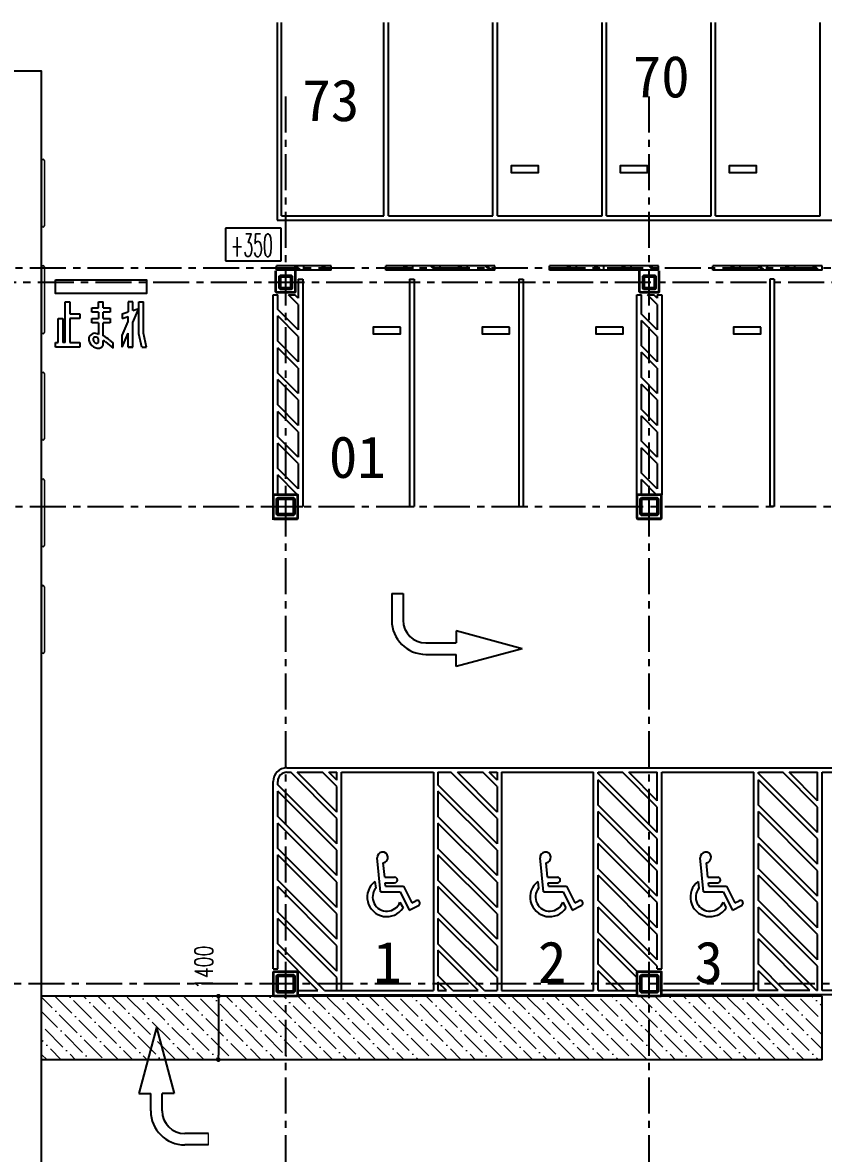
# Model space of a CAD drawing. Extents: x -5463 to 81197, y 1815 to 51771.
# Drawn here: x 23964 to 41582, y 26864 to 51750 of the extents above; entities that cross this region are included whole.
import ezdxf

# ---------------------------------------------------------------- set-up
doc = ezdxf.new("R2010")
doc.units = 0
doc.header["$LTSCALE"] = 12.7
doc.header["$MEASUREMENT"] = 0
doc.header["$PDMODE"] = 1
doc.header["$PDSIZE"] = -2
doc.linetypes.add('CENTER', pattern=[2, 1.25, -0.25, 0.25, -0.25])
doc.layers.get('0').update_dxf_attribs({"linetype": 'CONTINUOUS'})
doc.layers.get('DEFPOINTS').update_dxf_attribs({"color": 1, "linetype": 'CONTINUOUS'})
for name, color, linetype in [('0-1', 7, 'CONTINUOUS'), ('2-3', 7, 'CONTINUOUS'), ('20_チェッカー', 1, 'CONTINUOUS'), ('92 設備記述', 3, 'CONTINUOUS'), ('A_寸法', 9, 'CONTINUOUS'), ('A_建築（下図）', 8, 'CONTINUOUS'), ('A_通り芯', 8, 'CENTER'), ('歩行者通路', 1, 'CONTINUOUS')]:
    doc.layers.add(name, color=color, linetype=linetype)
doc.layers.add('改修範囲', color=1, linetype='CONTINUOUS', lineweight=9, true_color=0xff0000)
doc.styles.add('Dim', font='simplex.shx', dxfattribs={"width": 0.7, "bigfont": 'extfont2.shx'})
doc.styles.get("Standard").update_dxf_attribs({"font": 'txt', "bigfont": 'BIGFONT.SHX'})
doc.styles.add('ゴシック', font='MS Gothic.ttf', dxfattribs={"height": 4})
doc.dimstyles.new('1-200', dxfattribs={"dimscale": 200, "dimtxt": 3, "dimasz": 1, "dimexe": 1, "dimexo": 1, "dimgap": 1, "dimtad": 1, "dimdec": 0, "dimtxsty": 'Dim', "dimblk": 'DOT', "dimcen": 2.5, "dimadec": 0, "dimazin": 0, "dimtfac": 1, "dimtdec": 0, "dimtix": 1, "dimtmove": 2, "dimatfit": 3, "dimldrblk": '引出線', "dimfxl": 1, "dimlwd": -1, "dimlwe": -1, "dimarcsym": 0})

# ---------------------------------------------------------------- blocks, each defined once
blk = doc.blocks.new('_Dot')
at = {"color": 0, "linetype": 'ByBlock', "lineweight": -2}
blk.add_line((-0.5, 0), (-1, 0), dxfattribs=at)
at = {"color": 0, "linetype": 'ByBlock', "const_width": 0.5}
blk.add_lwpolyline([(-0.25, 0, 1), (0.25, 0, 1)], format="xyb", close=True, dxfattribs=at)
blk = doc.blocks.new('*D28')
at = {"layer": 'A_寸法', "color": 0, "transparency": 16777216}
for p, q in [((29270, 30325), (28271, 30325)), ((28271, 30225), (28271, 29025)), ((29270, 28925), (28271, 28925))]:
    blk.add_line(p, q, dxfattribs=at)
at = {"layer": 'DEFPOINTS', "color": 0, "transparency": 16777216}
for p in [(29270, 30325), (28271, 28925), (29270, 28925)]:
    blk.add_point(p, dxfattribs=at)
at = {"layer": 'A_寸法', "color": 0, "transparency": 16777216, "xscale": 100, "yscale": 100, "zscale": 100}
for p, rotation in [((28271, 30325), 90), ((28271, 28925), 270)]:
    blk.add_blockref('_Dot', p, dxfattribs=dict(at, rotation=rotation))
at = {"layer": 'A_寸法', "color": 0, "transparency": 16777216, "insert": (27951, 30957), "char_height": 400, "attachment_point": 5, "rotation": 90, "style": 'Dim'}
blk.add_mtext('1400', dxfattribs=at)
blk = doc.blocks.new('引出線')
at = {"color": 0, "linetype": 'ByBlock'}
for points in [[(0, 0), (-1.96, -0.4)], [(-1, 0), (0, 0)]]:
    blk.add_lwpolyline(points, dxfattribs=at)

msp = doc.modelspace()

# ---------------------------------------------------------------- hatches: boundary and pattern name
at = {"layer": '改修範囲', "transparency": 33554687}
h = msp.add_hatch(color=8, dxfattribs=at)
h.dxf.hatch_style = 1
h.paths.add_polyline_path([(24442.9, 48717.5, 1), (24382.9, 48717.5), (24382.9, 47277.5, 1), (24442.9, 47277.5)])
h = msp.add_hatch(color=8, dxfattribs=at)
h.dxf.hatch_style = 1
h.paths.add_polyline_path([(24442.9, 46372, 1), (24382.9, 46372), (24382.9, 44932, 1), (24442.9, 44932)])
h = msp.add_hatch(color=8, dxfattribs=at)
h.dxf.hatch_style = 1
h.paths.add_polyline_path([(24442.9, 44026.5, 1), (24382.9, 44026.5), (24382.9, 42586.5, 1), (24442.9, 42586.5)])
h = msp.add_hatch(color=8, dxfattribs=at)
h.dxf.hatch_style = 1
h.paths.add_polyline_path([(24442.9, 41681.1, 1), (24382.9, 41681.1), (24382.9, 40241.1, 1), (24442.9, 40241.1)])
h = msp.add_hatch(color=8, dxfattribs=at)
h.dxf.hatch_style = 1
h.paths.add_polyline_path([(24442.9, 39335.6, 1), (24382.9, 39335.6), (24382.9, 37895.6, 1), (24442.9, 37895.6)])
h = msp.add_hatch(dxfattribs=at)
h.set_pattern_fill('ANSI36', color=8, scale=70, angle=90)
h.set_pattern_definition([(135, (-40841.1, -18884.76), (-432.17483, 117.86586), [555.625, -111.125, 0, -111.125])])
h.paths.add_polyline_path([(41552.9, 28924.9), (41552.9, 30324.9), (24382.9, 30324.9), (24382.9, 28924.9)])

# ---------------------------------------------------------------- linework, layer by layer
at = {"layer": '0-1', "color": 8, "linetype": 'Continuous'}
for p, q in [((29561.5, 51749.6), (29561.5, 47399.8)), ((29661.5, 47499.8), (29661.5, 51749.6)), ((31911.5, 47499.8), (31911.5, 51749.6)), ((32011.5, 47499.8), (32011.5, 51749.6)), ((34311.5, 47499.9), (34311.5, 51749.6)), ((34411.5, 47499.9), (34411.5, 51749.6)), ((36711.5, 47499.9), (36711.5, 51749.6)), ((36811.5, 47499.9), (36811.5, 51749.6)), ((39111.5, 47499.9), (39111.5, 51749.6)), ((39211.5, 47499.9), (39211.5, 51749.6)), ((41511.5, 47499.9), (41511.5, 51749.6)), ((29561.5, 47399.9), (63161.5, 47399.9)), ((29661.5, 47499.9), (31911.5, 47499.9)), ((32011.5, 47499.9), (34311.5, 47499.9)), ((34411.5, 47499.9), (36711.5, 47499.9)), ((36811.5, 47499.9), (39111.5, 47499.9)), ((39211.5, 47499.9), (41511.5, 47499.9)), ((29654, 47229.1), (28427.5, 47229.1)), ((28427.5, 47229.1), (28427.5, 46509.1)), ((29654, 46509.1), (29654, 47229.1)), ((28427.5, 46509.1), (29654, 46509.1))]:
    msp.add_line(p, q, dxfattribs=at)
for points in [[(34711.5, 48449.9), (35311.5, 48449.9), (35311.5, 48599.9), (34711.5, 48599.9), (34711.5, 48449.9), (34711.5, 48449.9)], [(37111.5, 48449.9), (37711.5, 48449.9), (37711.5, 48599.9), (37111.5, 48599.9), (37111.5, 48449.9), (37111.5, 48449.9)], [(39511.5, 48449.9), (40111.5, 48449.9), (40111.5, 48599.9), (39511.5, 48599.9), (39511.5, 48449.9), (39511.5, 48449.9)]]:
    msp.add_lwpolyline(points, close=True, dxfattribs=at)
at = {"layer": '2-3', "color": 8, "linetype": 'Continuous'}
for p, q in [((24903.3, 44707.4), (24903.3, 45607.4)), ((24903.3, 45607.4), (25003.3, 45607.4)), ((25003.3, 45607.4), (25003.3, 45340.7)), ((25636.6, 45607.4), (25736.6, 45607.4)), ((25636.6, 45474.1), (25636.6, 45607.4)), ((25736.6, 45474.1), (25736.6, 45607.4)), ((26386.6, 45607.4), (26286.6, 45607.4)), ((26286.6, 45607.4), (26286.6, 45384.4)), ((26386.6, 45417.1), (26386.6, 45607.4)), ((26520, 44902.1), (26520, 45607.4)), ((26520, 45607.4), (26620, 45607.4)), ((26620, 44912.9), (26620, 45607.4)), ((25003.3, 45340.7), (25220, 45340.7)), ((25003.3, 45340.7), (25220, 45340.7)), ((25220, 45340.7), (25220, 45240.8)), ((25486.6, 45474.1), (25636.6, 45474.1)), ((25486.6, 45374.1), (25486.6, 45474.1)), ((25636.6, 45374.1), (25486.6, 45374.1)), ((25636.6, 45374.1), (25636.6, 45240.7)), ((25736.6, 45474.1), (25886.6, 45474.1)), ((25736.6, 45474.1), (25886.6, 45474.1)), ((25886.6, 45374.1), (25736.6, 45374.1)), ((25736.6, 45240.7), (25736.6, 45374.1)), ((25886.6, 45474.1), (25886.6, 45374.1)), ((26153.3, 45340.7), (26286.6, 45384.4)), ((26153.3, 45340.7), (26153.3, 45235.5)), ((26386.6, 45151.8), (26518.9, 45460.4)), ((26386.6, 45417.1), (26518.9, 45460.4)), ((24746.6, 44707.4), (24746.6, 45240.8)), ((24746.6, 45240.8), (24846.6, 45240.8)), ((24846.6, 45240.8), (24846.6, 44707.4)), ((25220, 45240.8), (25003.3, 45240.7)), ((25003.3, 45240.7), (25003.3, 44707.4)), ((25486.6, 45240.7), (25636.6, 45240.7)), ((25486.6, 45140.7), (25486.6, 45240.7)), ((25636.6, 45140.7), (25486.6, 45140.7)), ((25636.6, 45140.7), (25636.6, 44885.4)), ((25736.6, 45240.7), (25886.6, 45240.7)), ((25736.6, 45240.7), (25886.6, 45240.7)), ((25886.6, 45140.7), (25736.6, 45140.7)), ((25736.6, 44857.9), (25736.6, 45140.7)), ((25886.6, 45240.7), (25886.6, 45140.7)), ((26153.3, 45235.5), (26286.6, 45279.2)), ((26153.3, 44861.2), (26286.6, 45172.4)), ((26286.6, 45172.4), (26286.6, 45279.2)), ((26386.6, 44607.4), (26386.6, 45151.8)), ((26153.3, 44607.4), (26286.6, 44918.5)), ((26153.3, 44607.4), (26153.3, 44861.2)), ((26286.6, 44607.4), (26286.6, 44918.5)), ((26584.3, 44607.4), (26520, 44902.1)), ((26686.6, 44607.4), (26620, 44912.9)), ((24686.6, 44607.4), (24686.6, 44707.4)), ((24686.6, 44707.4), (24746.6, 44707.4)), ((25220, 44607.4), (24686.6, 44607.4)), ((24903.3, 44707.4), (24846.6, 44707.4)), ((25003.3, 44707.4), (25220, 44707.4)), ((25220, 44707.4), (25220, 44607.4)), ((25601.1, 44688.7), (25636.6, 44707.6)), ((25636.6, 44707.6), (25636.6, 44785)), ((25653.3, 44587.6), (25698.1, 44608.2)), ((25698.1, 44608.2), (25736.6, 44647.7)), ((25736.6, 44647.7), (25736.6, 44754.5)), ((25785.8, 44722.3), (25953.3, 44587.7)), ((25875.9, 44759.4), (25953.3, 44691.4)), ((25953.3, 44587.7), (25953.3, 44691.4)), ((26286.6, 44607.4), (26386.6, 44607.4)), ((26386.6, 44607.4), (26286.6, 44607.4)), ((26584.3, 44607.4), (26686.6, 44607.4))]:
    msp.add_line(p, q, dxfattribs=at)
for centre, radius, start, end in [((25629.7, 44797.9), 211.5, 177.4038, 276.4112), ((25553.6, 44773.3), 139.5, 53.4996, 165.8251), ((25613.2, 44784.9), 96.9, 167.0311, 262.837), ((25570.7, 44758.2), 71.1, 22.1537, 137.0332), ((25547.5, 44442.6), 456.3, 43.9608, 65.5145), ((25708.7, 44658.1), 100.4, 39.7555, 73.8519)]:
    msp.add_arc(centre, radius, start, end, dxfattribs=at)
at = {"layer": '20_チェッカー', "color": 8}
for p, q in [((31836.6, 32622.2), (31764.8, 33364.8)), ((35420.9, 32622.2), (35349.1, 33364.8)), ((38945.9, 32622.2), (38874.1, 33364.8)), ((31931, 32940.8), (31899, 33258.6)), ((35515.3, 32940.8), (35483.4, 33258.6)), ((39040.3, 32940.8), (39008.4, 33258.6)), ((31931, 32940.8), (32148.4, 32940.8)), ((35515.3, 32940.8), (35732.8, 32940.8)), ((39040.3, 32940.8), (39257.8, 32940.8)), ((31716.7, 32848.5), (31732.9, 32699.6)), ((31836.6, 32622.2), (32269.2, 32622.2)), ((31950.5, 32745.7), (31943.2, 32818.6)), ((31943.2, 32818.6), (32148.4, 32818.6)), ((31950.5, 32745.7), (32343.5, 32745.7)), ((32269.2, 32622.2), (32470.6, 32217)), ((32343.5, 32745.7), (32526.1, 32378.2)), ((35301.1, 32848.5), (35317.2, 32699.6)), ((35420.9, 32622.2), (35853.6, 32622.2)), ((35534.9, 32745.7), (35527.6, 32818.6)), ((35527.6, 32818.6), (35732.8, 32818.6)), ((35534.9, 32745.7), (35927.9, 32745.7)), ((35853.6, 32622.2), (36054.9, 32217)), ((35927.9, 32745.7), (36110.5, 32378.2)), ((38826.1, 32848.5), (38842.2, 32699.6)), ((38945.9, 32622.2), (39378.6, 32622.2)), ((39059.9, 32745.7), (39052.6, 32818.6)), ((39052.6, 32818.6), (39257.8, 32818.6)), ((39059.9, 32745.7), (39452.9, 32745.7)), ((39378.6, 32622.2), (39579.9, 32217)), ((39452.9, 32745.7), (39635.5, 32378.2)), ((32265.7, 32389.2), (32334.7, 32265.8)), ((32526.1, 32378.2), (32618.8, 32424.7)), ((35850, 32389.2), (35919, 32265.8)), ((36110.5, 32378.2), (36203.2, 32424.7)), ((39375, 32389.2), (39444, 32265.8)), ((39635.5, 32378.2), (39728.2, 32424.7)), ((32470.6, 32217), (32672.3, 32318)), ((36054.9, 32217), (36256.6, 32318)), ((39579.9, 32217), (39781.6, 32318))]:
    msp.add_line(p, q, dxfattribs=at)
for centre, radius, start, end in [((31882.9, 33376.2), 118.7, 277.81979, 185.52299), ((35467.2, 33376.2), 118.7, 277.81979, 185.52299), ((38992.2, 33376.2), 118.7, 277.81979, 185.52299), ((32148.4, 32879.7), 61.1, 270, 90), ((35732.8, 32879.7), 61.1, 270, 90), ((39257.8, 32879.7), 61.1, 270, 90), ((31976, 32504.5), 430.8, 127.00449, 326.35497), ((31976, 32504.5), 311.7, 141.26339, 338.28584), ((35560.4, 32504.5), 430.8, 127.00449, 326.35497), ((35560.4, 32504.5), 311.7, 141.26339, 338.28584), ((39085.4, 32504.5), 430.8, 127.00449, 326.35497), ((39085.4, 32504.5), 311.7, 141.26339, 338.28584), ((32645.6, 32371.4), 59.7, 296.61742, 116.61742), ((36229.9, 32371.4), 59.7, 296.61742, 116.61742), ((39754.9, 32371.4), 59.7, 296.61742, 116.61742)]:
    msp.add_arc(centre, radius, start, end, dxfattribs=at)
at = {"layer": '92 設備記述', "color": 8}
for p, q in [((32085.8, 39183.8), (32085.8, 38596.3)), ((32085.8, 39183.8), (32335.8, 39183.8)), ((32335.8, 39183.8), (32335.8, 38596.3)), ((34958.1, 37971.3), (33506.3, 38360.3)), ((33506.3, 38360.3), (33506.3, 38096.3)), ((32835.8, 38096.3), (33506.3, 38096.3)), ((32835.8, 37846.3), (33506.3, 37846.3)), ((34958.1, 37971.3), (33506.3, 37582.3)), ((33506.3, 37582.3), (33506.3, 37846.3)), ((26908.3, 29636), (26519.3, 28184.1)), ((26908.3, 29636), (27297.3, 28184.1)), ((26519.3, 28184.1), (26783.3, 28184.1)), ((26783.3, 27798.8), (26783.3, 28184.1)), ((27033.3, 27798.8), (27033.3, 28184.1)), ((27297.3, 28184.1), (27033.3, 28184.1)), ((28050.4, 27298.8), (27533.3, 27298.8)), ((28050.4, 27048.8), (27533.3, 27048.8))]:
    msp.add_line(p, q, dxfattribs=at)
for centre, radius in [((32835.8, 38596.3), 750), ((32835.8, 38596.3), 500), ((27533.3, 27798.8), 750), ((27533.3, 27798.8), 500)]:
    msp.add_arc(centre, radius, 180, 270, dxfattribs=at)
at = {"layer": 'A_建築（下図）', "color": 8, "linetype": 'Continuous'}
for p, q in [((29552.9, 46299.9), (29552.9, 46399.9)), ((30152.9, 46399.9), (29552.9, 46399.9)), ((30152.9, 46299.9), (29552.9, 46299.9)), ((29940.3, 46399.9), (30040.3, 46299.9)), ((29984.6, 46399.9), (30084.6, 46299.9)), ((30152.9, 46299.9), (30152.9, 46399.9)), ((30152.9, 46299.9), (30152.9, 46399.9)), ((30752.9, 46399.9), (30152.9, 46399.9)), ((30752.9, 46299.9), (30152.9, 46299.9)), ((30540.3, 46399.9), (30640.3, 46299.9)), ((30584.6, 46399.9), (30684.6, 46299.9)), ((30752.9, 46299.9), (30752.9, 46399.9)), ((34352.9, 46399.9), (31952.9, 46399.9)), ((31952.9, 46299.9), (31952.9, 46399.9)), ((34352.9, 46299.9), (31952.9, 46299.9)), ((32340.3, 46399.9), (32440.3, 46299.9)), ((32384.6, 46399.9), (32484.6, 46299.9)), ((32552.9, 46299.9), (32552.9, 46399.9)), ((32940.3, 46399.9), (33040.3, 46299.9)), ((32984.6, 46399.9), (33084.6, 46299.9)), ((33152.9, 46299.9), (33152.9, 46399.9)), ((33540.3, 46399.9), (33640.3, 46299.9)), ((33584.6, 46399.9), (33684.6, 46299.9)), ((33752.9, 46299.9), (33752.9, 46399.9)), ((34140.3, 46399.9), (34240.3, 46299.9)), ((34184.6, 46399.9), (34284.6, 46299.9)), ((34352.9, 46299.9), (34352.9, 46399.9)), ((37952.9, 46399.9), (35552.9, 46399.9)), ((35552.9, 46299.9), (35552.9, 46399.9)), ((37952.9, 46299.9), (35552.9, 46299.9)), ((35940.3, 46399.9), (36040.3, 46299.9)), ((35984.6, 46399.9), (36084.6, 46299.9)), ((36152.9, 46299.9), (36152.9, 46399.9)), ((36540.3, 46399.9), (36640.3, 46299.9)), ((36584.6, 46399.9), (36684.6, 46299.9)), ((36752.9, 46299.9), (36752.9, 46399.9)), ((37140.3, 46399.9), (37240.3, 46299.9)), ((37184.6, 46399.9), (37284.6, 46299.9)), ((37352.9, 46299.9), (37352.9, 46399.9)), ((37740.3, 46399.9), (37840.3, 46299.9)), ((37784.6, 46399.9), (37884.6, 46299.9)), ((37952.9, 46299.9), (37952.9, 46399.9)), ((41552.9, 46399.9), (39152.9, 46399.9)), ((39152.9, 46299.9), (39152.9, 46399.9)), ((41552.9, 46299.9), (39152.9, 46299.9)), ((39540.3, 46399.9), (39640.3, 46299.9)), ((39584.6, 46399.9), (39684.6, 46299.9)), ((39752.9, 46299.9), (39752.9, 46399.9)), ((40140.3, 46399.9), (40240.3, 46299.9)), ((40184.6, 46399.9), (40284.6, 46299.9)), ((40352.9, 46299.9), (40352.9, 46399.9)), ((40740.3, 46399.9), (40840.3, 46299.9)), ((40784.6, 46399.9), (40884.6, 46299.9)), ((40952.9, 46299.9), (40952.9, 46399.9)), ((41340.3, 46399.9), (41440.3, 46299.9)), ((41384.6, 46399.9), (41484.6, 46299.9)), ((41552.9, 46299.9), (41552.9, 46399.9)), ((29527.9, 45824.9), (29527.9, 46284.9)), ((29537.9, 45819.9), (29537.9, 46284.9)), ((29543.9, 45825.9), (29543.9, 46284.9)), ((29961.9, 45825.9), (29961.9, 46284.9)), ((29967.9, 45819.9), (29967.9, 46284.9)), ((29977.9, 45824.9), (29977.9, 46284.9)), ((30027.9, 46099.9), (30027.9, 45685.8)), ((30027.9, 46099.9), (30127.9, 46099.9)), ((30127.9, 46099.9), (30127.9, 41099.9)), ((32477.9, 46099.9), (32477.9, 41099.9)), ((32477.9, 46099.9), (32577.9, 46099.9)), ((32577.9, 46099.9), (32577.9, 41099.9)), ((34877.9, 46099.9), (34977.9, 46099.9)), ((34877.9, 46099.9), (34877.9, 41099.9)), ((34977.9, 46099.9), (34977.9, 41099.9)), ((37527.9, 45824.9), (37527.9, 46284.9)), ((37537.9, 45819.9), (37537.9, 46284.9)), ((37543.9, 45825.9), (37543.9, 46284.9)), ((37961.9, 45825.9), (37961.9, 46284.9)), ((37967.9, 45819.9), (37967.9, 46284.9)), ((37977.9, 45824.9), (37977.9, 46284.9)), ((40502.9, 46099.9), (40402.9, 46099.9)), ((40402.9, 46099.9), (40402.9, 41099.9)), ((40502.9, 46099.9), (40502.9, 41099.9)), ((29527.9, 45824.9), (29542.9, 45809.9)), ((29537.9, 45825.9), (29961.9, 45825.9)), ((29537.9, 45819.9), (29967.9, 45819.9)), ((29542.9, 45809.9), (29962.9, 45809.9)), ((29977.9, 45824.9), (29962.9, 45809.9)), ((37527.9, 45824.9), (37542.9, 45809.9)), ((37537.9, 45825.9), (37961.9, 45825.9)), ((37537.9, 45819.9), (37967.9, 45819.9)), ((37542.9, 45809.9), (37962.9, 45809.9)), ((37977.9, 45824.9), (37962.9, 45809.9)), ((29477.9, 40909.9), (29477.9, 45760.9)), ((29477.9, 45760.9), (29577.9, 45760.9)), ((29577.9, 45435.8), (29577.9, 45760.9)), ((30027.9, 45544.4), (29811.3, 45760.9)), ((29811.3, 45760.9), (29952.7, 45760.9)), ((30027.9, 45685.8), (29952.7, 45760.9)), ((30027.9, 45544.4), (30027.9, 44985.8)), ((37477.9, 41349.5), (37477.9, 45760.9)), ((37477.9, 45760.9), (37577.9, 45760.9)), ((37577.9, 45335.8), (37577.9, 45760.9)), ((37927.9, 45544.4), (37711.3, 45760.9)), ((37711.3, 45760.9), (37852.8, 45760.9)), ((37927.9, 45685.8), (37852.8, 45760.9)), ((37927.9, 45760.9), (37927.9, 45685.8)), ((37927.9, 45760.9), (38027.9, 45760.9)), ((37927.9, 45544.4), (37927.9, 44985.8)), ((38027.9, 45760.9), (38027.9, 41359.9)), ((30027.9, 44985.8), (29577.9, 45435.8)), ((29577.9, 44735.8), (29577.9, 45294.4)), ((30027.9, 44844.4), (29577.9, 45294.4)), ((37927.9, 44985.8), (37577.9, 45335.8)), ((37927.9, 44844.4), (37577.9, 45194.4)), ((37577.9, 44635.8), (37577.9, 45194.4)), ((30027.9, 44844.4), (30027.9, 44285.8)), ((37927.9, 44844.4), (37927.9, 44285.8)), ((30027.9, 44285.8), (29577.9, 44735.8)), ((29577.9, 44035.8), (29577.9, 44594.4)), ((30027.9, 44144.4), (29577.9, 44594.4)), ((37927.9, 44285.8), (37577.9, 44635.8)), ((37927.9, 44144.4), (37577.9, 44494.4)), ((37577.9, 43935.8), (37577.9, 44494.4)), ((30027.9, 44144.4), (30027.9, 43585.8)), ((37927.9, 44144.4), (37927.9, 43585.8)), ((30027.9, 43585.8), (29577.9, 44035.8)), ((29577.9, 43335.8), (29577.9, 43894.4)), ((30027.9, 43444.4), (29577.9, 43894.4)), ((37927.9, 43585.8), (37577.9, 43935.8)), ((37927.9, 43444.4), (37577.9, 43794.4)), ((37577.9, 43235.8), (37577.9, 43794.4)), ((30027.9, 42885.8), (29577.9, 43335.8)), ((30027.9, 43444.4), (30027.9, 42885.8)), ((37927.9, 43444.4), (37927.9, 42885.8)), ((29577.9, 42635.8), (29577.9, 43194.4)), ((30027.9, 42744.4), (29577.9, 43194.4)), ((37927.9, 42885.8), (37577.9, 43235.8)), ((37927.9, 42744.4), (37577.9, 43094.4)), ((37577.9, 42535.8), (37577.9, 43094.4)), ((30027.9, 42185.8), (29577.9, 42635.8)), ((30027.9, 42744.4), (30027.9, 42185.8)), ((37927.9, 42744.4), (37927.9, 42185.8)), ((29577.9, 41935.8), (29577.9, 42494.4)), ((30027.9, 42044.4), (29577.9, 42494.4)), ((37927.9, 42185.8), (37577.9, 42535.8)), ((37927.9, 42044.4), (37577.9, 42394.4)), ((37577.9, 41835.8), (37577.9, 42394.4)), ((29477.9, 40809.9), (29477.9, 41894.4)), ((30027.9, 41485.8), (29577.9, 41935.8)), ((30027.9, 42044.4), (30027.9, 41485.8)), ((37927.9, 41485.8), (37577.9, 41835.8)), ((37927.9, 42044.4), (37927.9, 41485.8)), ((29577.9, 41374.9), (29577.9, 41794.4)), ((29997.3, 41374.9), (29577.9, 41794.4)), ((37897.3, 41374.9), (37577.9, 41694.4)), ((37577.9, 41374.9), (37577.9, 41694.4)), ((29492.9, 41374.9), (29477.9, 41359.9)), ((29477.9, 40839.9), (29477.9, 41359.9)), ((29487.9, 41364.9), (30017.9, 41364.9)), ((29487.9, 40834.9), (29487.9, 41364.9)), ((29487.9, 41358.9), (30011.9, 41358.9)), ((29492.9, 41374.9), (30012.9, 41374.9)), ((29493.9, 40840.9), (29493.9, 41358.9)), ((30011.9, 40840.9), (30011.9, 41358.9)), ((30012.9, 41374.9), (30027.9, 41359.9)), ((30017.9, 40834.9), (30017.9, 41364.9)), ((30027.9, 40839.9), (30027.9, 41359.9)), ((37492.9, 41374.9), (37477.9, 41359.9)), ((37477.9, 40839.9), (37477.9, 41359.9)), ((37487.9, 41364.9), (38017.9, 41364.9)), ((37487.9, 40834.9), (37487.9, 41364.9)), ((37487.9, 41358.9), (38011.9, 41358.9)), ((37492.9, 41374.9), (38012.9, 41374.9)), ((37493.9, 40840.9), (37493.9, 41358.9)), ((38011.9, 40840.9), (38011.9, 41358.9)), ((38012.9, 41374.9), (38027.9, 41359.9)), ((38017.9, 40834.9), (38017.9, 41364.9)), ((38027.9, 40839.9), (38027.9, 41359.9)), ((30027.9, 41099.9), (30127.9, 41099.9)), ((32477.9, 41099.9), (32577.9, 41099.9)), ((34877.9, 41099.9), (34977.9, 41099.9)), ((40502.9, 41099.9), (40402.9, 41099.9)), ((29477.9, 40839.9), (29492.9, 40824.9)), ((29487.9, 40840.9), (30011.9, 40840.9)), ((29487.9, 40834.9), (30017.9, 40834.9)), ((29492.9, 40824.9), (30012.9, 40824.9)), ((30027.9, 40839.9), (30012.9, 40824.9)), ((37477.9, 40839.9), (37492.9, 40824.9)), ((37487.9, 40840.9), (38011.9, 40840.9)), ((37487.9, 40834.9), (38017.9, 40834.9)), ((37492.9, 40824.9), (38012.9, 40824.9)), ((38027.9, 40839.9), (38012.9, 40824.9)), ((29777.9, 35349.9), (60727.9, 35349.9)), ((34827.9, 35349.9), (34927.9, 35349.9)), ((29777.9, 35249.9), (29862.3, 35249.9)), ((30877.9, 34234.4), (29862.3, 35249.9)), ((30003.7, 35249.9), (30562.3, 35249.9)), ((30877.9, 34375.8), (30003.7, 35249.9)), ((30877.9, 34934.4), (30562.3, 35249.9)), ((30703.7, 35249.9), (30877.9, 35249.9)), ((30877.9, 35075.8), (30703.7, 35249.9)), ((30877.9, 35075.8), (30877.9, 35249.9)), ((30977.9, 30449.9), (30977.9, 35249.9)), ((30977.9, 35249.9), (33002.9, 35249.9)), ((33002.9, 35249.9), (33002.9, 30449.9)), ((33102.9, 35249.9), (33102.9, 34975.8)), ((33102.9, 35249.9), (33387.3, 35249.9)), ((34402.9, 34234.4), (33387.3, 35249.9)), ((33528.8, 35249.9), (34087.3, 35249.9)), ((34402.9, 34375.8), (33528.8, 35249.9)), ((34402.9, 34934.4), (34087.3, 35249.9)), ((34228.8, 35249.9), (34402.9, 35249.9)), ((34402.9, 35075.8), (34228.8, 35249.9)), ((34402.9, 35249.9), (34402.9, 35075.8)), ((34502.9, 35249.9), (36527.9, 35249.9)), ((34502.9, 35249.9), (34502.9, 30449.9)), ((36527.9, 30449.9), (36527.9, 35249.9)), ((36627.9, 35249.9), (37162.3, 35249.9)), ((36627.9, 35225.8), (36627.9, 35249.9)), ((37927.9, 33925.8), (36627.9, 35225.8)), ((37927.9, 34484.4), (37162.3, 35249.9)), ((37303.7, 35249.9), (37927.9, 35249.9)), ((37927.9, 34625.8), (37303.7, 35249.9)), ((37927.9, 34625.8), (37927.9, 35249.9)), ((38027.9, 35249.9), (40052.9, 35249.9)), ((38027.9, 30924.9), (38027.9, 35249.9)), ((40052.9, 30449.9), (40052.9, 35249.9)), ((40152.9, 35249.9), (40687.3, 35249.9)), ((40152.9, 35225.8), (40152.9, 35249.9)), ((41452.9, 33925.8), (40152.9, 35225.8)), ((41452.9, 34484.4), (40687.3, 35249.9)), ((40828.8, 35249.9), (41452.9, 35249.9)), ((41452.9, 34625.8), (40828.8, 35249.9)), ((41452.9, 34625.8), (41452.9, 35249.9)), ((41552.9, 35249.9), (44565.4, 35249.9)), ((41552.9, 30449.9), (41552.9, 35249.9)), ((29477.9, 30924.9), (29477.9, 35049.9)), ((29577.9, 34975.8), (29577.9, 35049.9)), ((30877.9, 33675.8), (29577.9, 34975.8)), ((30877.9, 34375.8), (30877.9, 34934.4)), ((34402.9, 33675.8), (33102.9, 34975.8)), ((34402.9, 34934.4), (34402.9, 34375.8)), ((37927.9, 33784.4), (36627.9, 35084.4)), ((36627.9, 34525.8), (36627.9, 35084.4)), ((41452.9, 33784.4), (40152.9, 35084.4)), ((40152.9, 34525.8), (40152.9, 35084.4)), ((29577.9, 34275.8), (29577.9, 34834.4)), ((30877.9, 33534.4), (29577.9, 34834.4)), ((33102.9, 34834.4), (33102.9, 34275.8)), ((34402.9, 33534.4), (33102.9, 34834.4)), ((37927.9, 33225.8), (36627.9, 34525.8)), ((37927.9, 33084.4), (36627.9, 34384.4)), ((36627.9, 33825.8), (36627.9, 34384.4)), ((37927.9, 33925.8), (37927.9, 34484.4)), ((41452.9, 33225.8), (40152.9, 34525.8)), ((41452.9, 33084.4), (40152.9, 34384.4)), ((40152.9, 33825.8), (40152.9, 34384.4)), ((41452.9, 33925.8), (41452.9, 34484.4)), ((30877.9, 32975.8), (29577.9, 34275.8)), ((29577.9, 33575.8), (29577.9, 34134.4)), ((30877.9, 32834.4), (29577.9, 34134.4)), ((30877.9, 33675.8), (30877.9, 34234.4)), ((34402.9, 32975.8), (33102.9, 34275.8)), ((33102.9, 34134.4), (33102.9, 33575.8)), ((34402.9, 32834.4), (33102.9, 34134.4)), ((34402.9, 34234.4), (34402.9, 33675.8)), ((37927.9, 32525.8), (36627.9, 33825.8)), ((37927.9, 32384.4), (36627.9, 33684.4)), ((36627.9, 33125.8), (36627.9, 33684.4)), ((37927.9, 33225.8), (37927.9, 33784.4)), ((41452.9, 32525.8), (40152.9, 33825.8)), ((41452.9, 32384.4), (40152.9, 33684.4)), ((40152.9, 33125.8), (40152.9, 33684.4)), ((41452.9, 33225.8), (41452.9, 33784.4)), ((30877.9, 32275.8), (29577.9, 33575.8)), ((29577.9, 32875.8), (29577.9, 33434.4)), ((30877.9, 32134.4), (29577.9, 33434.4)), ((30877.9, 32975.8), (30877.9, 33534.4)), ((34402.9, 32275.8), (33102.9, 33575.8)), ((33102.9, 33434.4), (33102.9, 32875.8)), ((34402.9, 32134.4), (33102.9, 33434.4)), ((34402.9, 33534.4), (34402.9, 32975.8)), ((37927.9, 31825.8), (36627.9, 33125.8)), ((41452.9, 31825.8), (40152.9, 33125.8)), ((30877.9, 31575.8), (29577.9, 32875.8)), ((34402.9, 31575.8), (33102.9, 32875.8)), ((37927.9, 31684.4), (36627.9, 32984.4)), ((36627.9, 32425.8), (36627.9, 32984.4)), ((37927.9, 32525.8), (37927.9, 33084.4)), ((41452.9, 31684.4), (40152.9, 32984.4)), ((40152.9, 32425.8), (40152.9, 32984.4)), ((41452.9, 32525.8), (41452.9, 33084.4)), ((29577.9, 32175.8), (29577.9, 32734.4)), ((30877.9, 31434.4), (29577.9, 32734.4)), ((30877.9, 32275.8), (30877.9, 32834.4)), ((33102.9, 32734.4), (33102.9, 32175.8)), ((34402.9, 31434.4), (33102.9, 32734.4)), ((34402.9, 32834.4), (34402.9, 32275.8)), ((37927.9, 31125.8), (36627.9, 32425.8)), ((37927.9, 31825.8), (37927.9, 32384.4)), ((41452.9, 31125.8), (40152.9, 32425.8)), ((41452.9, 31825.8), (41452.9, 32384.4)), ((30877.9, 30875.8), (29577.9, 32175.8)), ((30877.9, 31575.8), (30877.9, 32134.4)), ((34402.9, 30875.8), (33102.9, 32175.8)), ((34402.9, 32134.4), (34402.9, 31575.8)), ((37927.9, 30984.4), (36627.9, 32284.4)), ((36627.9, 31725.8), (36627.9, 32284.4)), ((41452.9, 30984.4), (40152.9, 32284.4)), ((40152.9, 31725.8), (40152.9, 32284.4)), ((29577.9, 31475.8), (29577.9, 32034.4)), ((30877.9, 30734.4), (29577.9, 32034.4)), ((33102.9, 32034.4), (33102.9, 31475.8)), ((34402.9, 30734.4), (33102.9, 32034.4)), ((37485.8, 30867.8), (36627.9, 31725.8)), ((37927.9, 31125.8), (37927.9, 31684.4)), ((41428.8, 30449.9), (40152.9, 31725.8)), ((41452.9, 31125.8), (41452.9, 31684.4)), ((30603.7, 30449.9), (29577.9, 31475.8)), ((30877.9, 30875.8), (30877.9, 31434.4)), ((34128.8, 30449.9), (33102.9, 31475.8)), ((34402.9, 31434.4), (34402.9, 30875.8)), ((36627.9, 31025.8), (36627.9, 31584.4)), ((37477.9, 30734.4), (36627.9, 31584.4)), ((40152.9, 31025.8), (40152.9, 31584.4)), ((41287.3, 30449.9), (40152.9, 31584.4)), ((29577.9, 30924.9), (29577.9, 31334.4)), ((30462.3, 30449.9), (29577.9, 31334.4)), ((33102.9, 31334.4), (33102.9, 30775.8)), ((33987.3, 30449.9), (33102.9, 31334.4)), ((29477.9, 30924.9), (29577.9, 30924.9)), ((29492.9, 30874.9), (29477.9, 30859.9)), ((29477.9, 30339.9), (29477.9, 30859.9)), ((29487.9, 30864.9), (30017.9, 30864.9)), ((29487.9, 30334.9), (29487.9, 30864.9)), ((29487.9, 30858.9), (30011.9, 30858.9)), ((29492.9, 30874.9), (30012.9, 30874.9)), ((29493.9, 30340.9), (29493.9, 30858.9)), ((30011.9, 30340.9), (30011.9, 30858.9)), ((30012.9, 30874.9), (30027.9, 30859.9)), ((30017.9, 30334.9), (30017.9, 30864.9)), ((30027.9, 30339.9), (30027.9, 30859.9)), ((37203.7, 30449.9), (36627.9, 31025.8)), ((36627.9, 30449.9), (36627.9, 30884.4)), ((37062.3, 30449.9), (36627.9, 30884.4)), ((37492.9, 30874.9), (37477.9, 30859.9)), ((37477.9, 30339.9), (37477.9, 30859.9)), ((37487.9, 30864.9), (38017.9, 30864.9)), ((37487.9, 30334.9), (37487.9, 30864.9)), ((37487.9, 30858.9), (38011.9, 30858.9)), ((37492.9, 30874.9), (38012.9, 30874.9)), ((37493.9, 30340.9), (37493.9, 30858.9)), ((37927.9, 30924.9), (37927.9, 30984.4)), ((37927.9, 30924.9), (38027.9, 30924.9)), ((38011.9, 30340.9), (38011.9, 30858.9)), ((38012.9, 30874.9), (38027.9, 30859.9)), ((38017.9, 30334.9), (38017.9, 30864.9)), ((38027.9, 30339.9), (38027.9, 30859.9)), ((40728.8, 30449.9), (40152.9, 31025.8)), ((40152.9, 30449.9), (40152.9, 30884.4)), ((40587.3, 30449.9), (40152.9, 30884.4)), ((41452.9, 30449.9), (41452.9, 30984.4)), ((30877.9, 30449.9), (30877.9, 30734.4)), ((33428.8, 30449.9), (33102.9, 30775.8)), ((33102.9, 30634.4), (33102.9, 30449.9)), ((33287.3, 30449.9), (33102.9, 30634.4)), ((34402.9, 30734.4), (34402.9, 30449.9)), ((30027.9, 30449.9), (30462.3, 30449.9)), ((30603.7, 30449.9), (33002.9, 30449.9)), ((33102.9, 30449.9), (33287.3, 30449.9)), ((33428.8, 30449.9), (33987.3, 30449.9)), ((34128.8, 30449.9), (34402.9, 30449.9)), ((34502.9, 30449.9), (36527.9, 30449.9)), ((36627.9, 30449.9), (37477.9, 30449.9)), ((40052.9, 30449.9), (38027.9, 30449.9)), ((40587.3, 30449.9), (40152.9, 30449.9)), ((41287.3, 30449.9), (40728.8, 30449.9)), ((41452.9, 30449.9), (41428.8, 30449.9)), ((44565.4, 30449.9), (41552.9, 30449.9)), ((29477.9, 30339.9), (29492.9, 30324.9)), ((29487.9, 30340.9), (30011.9, 30340.9)), ((29487.9, 30334.9), (30017.9, 30334.9)), ((29492.9, 30324.9), (30012.9, 30324.9)), ((30027.9, 30339.9), (30012.9, 30324.9)), ((30027.9, 30349.9), (37477.9, 30349.9)), ((37477.9, 30339.9), (37492.9, 30324.9)), ((37487.9, 30340.9), (38011.9, 30340.9)), ((37487.9, 30334.9), (38017.9, 30334.9)), ((37492.9, 30324.9), (38012.9, 30324.9)), ((38027.9, 30339.9), (38012.9, 30324.9)), ((47677.9, 30349.9), (38027.9, 30349.9))]:
    msp.add_line(p, q, dxfattribs=at)
at = {"layer": 'A_建築（下図）', "color": 8}
for points in [[(29627.9, 45884.9), (29877.9, 45884.9), (29902.9, 45909.9), (29902.9, 46159.9), (29877.9, 46184.9), (29627.9, 46184.9), (29602.9, 46159.9), (29602.9, 45909.9), (29627.9, 45884.9)], [(37627.9, 45884.9), (37877.9, 45884.9), (37902.9, 45909.9), (37902.9, 46159.9), (37877.9, 46184.9), (37627.9, 46184.9), (37602.9, 46159.9), (37602.9, 45909.9), (37627.9, 45884.9)], [(29582.9, 41299.9), (29922.9, 41299.9), (29952.9, 41269.9), (29952.9, 40929.9), (29922.9, 40899.9), (29582.9, 40899.9), (29552.9, 40929.9), (29552.9, 41269.9), (29582.9, 41299.9)], [(37582.9, 41299.9), (37922.9, 41299.9), (37952.9, 41269.9), (37952.9, 40929.9), (37922.9, 40899.9), (37582.9, 40899.9), (37552.9, 40929.9), (37552.9, 41269.9), (37582.9, 41299.9)], [(29582.9, 30799.9), (29922.9, 30799.9), (29952.9, 30769.9), (29952.9, 30429.9), (29922.9, 30399.9), (29582.9, 30399.9), (29552.9, 30429.9), (29552.9, 30769.9), (29582.9, 30799.9)], [(37582.9, 30799.9), (37922.9, 30799.9), (37952.9, 30769.9), (37952.9, 30429.9), (37922.9, 30399.9), (37582.9, 30399.9), (37552.9, 30429.9), (37552.9, 30769.9), (37582.9, 30799.9)]]:
    msp.add_lwpolyline(points, close=True, dxfattribs=at)
at = {"layer": 'A_建築（下図）', "color": 8, "linetype": 'Continuous'}
for points in [[(29644.9, 45909.9), (29860.9, 45909.9), (29877.9, 45926.9), (29877.9, 46142.9), (29860.9, 46159.9), (29644.9, 46159.9), (29627.9, 46142.9), (29627.9, 45926.9), (29644.9, 45909.9)], [(29644.9, 45921.9), (29860.9, 45921.9), (29865.9, 45926.9), (29865.9, 46142.9), (29860.9, 46147.9), (29644.9, 46147.9), (29639.9, 46142.9), (29639.9, 45926.9), (29644.9, 45921.9)], [(37644.9, 45909.9), (37860.9, 45909.9), (37877.9, 45926.9), (37877.9, 46142.9), (37860.9, 46159.9), (37644.9, 46159.9), (37627.9, 46142.9), (37627.9, 45926.9), (37644.9, 45909.9)], [(37644.9, 45921.9), (37860.9, 45921.9), (37865.9, 45926.9), (37865.9, 46142.9), (37860.9, 46147.9), (37644.9, 46147.9), (37639.9, 46142.9), (37639.9, 45926.9), (37644.9, 45921.9)], [(32277.9, 45049.9), (31677.9, 45049.9), (31677.9, 44899.9), (32277.9, 44899.9), (32277.9, 45049.9)], [(34677.9, 45049.9), (34077.9, 45049.9), (34077.9, 44899.9), (34677.9, 44899.9), (34677.9, 45049.9)], [(37177.9, 45049.9), (36577.9, 45049.9), (36577.9, 44899.9), (37177.9, 44899.9), (37177.9, 45049.9)], [(40202.9, 45049.9), (39602.9, 45049.9), (39602.9, 44899.9), (40202.9, 44899.9), (40202.9, 45049.9)], [(29910.9, 40924.9), (29594.9, 40924.9), (29577.9, 40941.9), (29577.9, 41257.9), (29594.9, 41274.9), (29910.9, 41274.9), (29927.9, 41257.9), (29927.9, 40941.9), (29910.9, 40924.9)], [(29910.9, 40936.9), (29594.9, 40936.9), (29589.9, 40941.9), (29589.9, 41257.9), (29594.9, 41262.9), (29910.9, 41262.9), (29915.9, 41257.9), (29915.9, 40941.9), (29910.9, 40936.9)], [(37910.9, 40924.9), (37594.9, 40924.9), (37577.9, 40941.9), (37577.9, 41257.9), (37594.9, 41274.9), (37910.9, 41274.9), (37927.9, 41257.9), (37927.9, 40941.9), (37910.9, 40924.9)], [(37910.9, 40936.9), (37594.9, 40936.9), (37589.9, 40941.9), (37589.9, 41257.9), (37594.9, 41262.9), (37910.9, 41262.9), (37915.9, 41257.9), (37915.9, 40941.9), (37910.9, 40936.9)], [(29910.9, 30424.9), (29594.9, 30424.9), (29577.9, 30441.9), (29577.9, 30757.9), (29594.9, 30774.9), (29910.9, 30774.9), (29927.9, 30757.9), (29927.9, 30441.9), (29910.9, 30424.9)], [(29910.9, 30436.9), (29594.9, 30436.9), (29589.9, 30441.9), (29589.9, 30757.9), (29594.9, 30762.9), (29910.9, 30762.9), (29915.9, 30757.9), (29915.9, 30441.9), (29910.9, 30436.9)], [(37910.9, 30424.9), (37594.9, 30424.9), (37577.9, 30441.9), (37577.9, 30757.9), (37594.9, 30774.9), (37910.9, 30774.9), (37927.9, 30757.9), (37927.9, 30441.9), (37910.9, 30424.9)], [(37910.9, 30436.9), (37594.9, 30436.9), (37589.9, 30441.9), (37589.9, 30757.9), (37594.9, 30762.9), (37910.9, 30762.9), (37915.9, 30757.9), (37915.9, 30441.9), (37910.9, 30436.9)]]:
    msp.add_lwpolyline(points, close=True, dxfattribs=at)
for radius in [300, 200]:
    msp.add_arc((29777.9, 35049.9), radius, 90, 180, dxfattribs=at)
at = {"layer": 'A_通り芯', "color": 8, "ltscale": 50}
for p, q in [((29744.9, 50125.8), (29744.9, 13349.9)), ((37744.9, 50125.8), (37744.9, 13349.9)), ((11423, 46349.9), (75710.5, 46349.9)), ((14135.5, 46034.9), (75710.5, 46034.9)), ((11423, 41099.9), (75710.5, 41099.9)), ((11392.2, 30599.9), (75679.7, 30599.9))]:
    msp.add_line(p, q, dxfattribs=at)
at = {"layer": '改修範囲', "color": 8}
msp.add_line((28050.4, 27048.8), (28050.4, 27298.8), dxfattribs=at)
for points in [[(24382.9, 47277.5), (24382.9, 48717.5)], [(24442.9, 48717.5), (24442.9, 47277.5)], [(24382.9, 44932), (24382.9, 46372)], [(24442.9, 46372), (24442.9, 44932)], [(24382.9, 42586.5), (24382.9, 44026.5)], [(24442.9, 44026.5), (24442.9, 42586.5)], [(24382.9, 40241.1), (24382.9, 41681.1)], [(24442.9, 41681.1), (24442.9, 40241.1)], [(24382.9, 37895.6), (24382.9, 39335.6)], [(24442.9, 39335.6), (24442.9, 37895.6)]]:
    msp.add_lwpolyline(points, dxfattribs=at)
for centre, start, end in [((24412.9, 48717.5), 0, 180), ((24412.9, 47277.5), 180, 0), ((24412.9, 46372), 0, 180), ((24412.9, 44932), 180, 0), ((24412.9, 44026.5), 0, 180), ((24412.9, 42586.5), 180, 0), ((24412.9, 41681.1), 0, 180), ((24412.9, 40241.1), 180, 0), ((24412.9, 39335.6), 0, 180), ((24412.9, 37895.6), 180, 0)]:
    msp.add_arc(centre, 30, start, end, dxfattribs=at)
at = {"layer": '歩行者通路', "color": 8}
for p, q in [((41552.9, 30324.9), (24382.9, 30324.9)), ((41552.9, 28924.9), (41552.9, 30324.9)), ((41552.9, 28924.9), (24382.9, 28924.9))]:
    msp.add_line(p, q, dxfattribs=at)
msp.add_lwpolyline([(20802.9, 51749.6), (20802.9, 48549.9), (22202.9, 48549.9), (22202.9, 49284.3), (22992.1, 49284.3), (22989.6, 40769.9), (20624.9, 40769.9), (20624.9, 38798.8), (22982.9, 38798.8), (22982.9, 24599.9), (24382.9, 24599.9), (24382.9, 50684.3), (22202.9, 50684.3), (22202.9, 51749.6)], dxfattribs=at)
msp.add_lwpolyline([(24686.6, 46087), (26686.6, 46087), (26686.6, 45787), (24686.6, 45787)], close=True, dxfattribs=at)

# ---------------------------------------------------------------- texts
at = {"layer": '0-1', "color": 8, "width": 0.5}
msp.add_text('+350', height=500, rotation=359.84, dxfattribs=at).set_placement((28543.3, 46600.1))
at = {"layer": 'DEFPOINTS', "color": 8, "style": 'ゴシック'}
for s, p in [('70', (37388.3, 50102.7)), ('73', (30118.9, 49580.9)), ('01', (30702.6, 41730.3)), ('1', (31680.6, 30610.8)), ('2', (35301.9, 30610.8)), ('3', (38747.9, 30610.8))]:
    msp.add_text(s, height=920, dxfattribs=at).set_placement(p)

# ---------------------------------------------------------------- dimensions: what is measured, and where the dimension line sits
at = {"layer": 'A_寸法', "color": 8}
dim = msp.add_linear_dim(base=(28270.5, 28924.9), p1=(29270.4, 30324.9), p2=(29270.4, 28924.9), angle=270, dimstyle='1-200', override={"dimtxt": 2, "dimasz": 0.5, "dimexe": 0, "dimexo": 0, "dimgap": 0.6}, dxfattribs=at)
dim.commit()
dim.dimension.update_dxf_attribs({"geometry": '*D28', "text_midpoint": (27950.5, 30956.5), "dimtype": 160})

doc.saveas('drawing.dxf')
